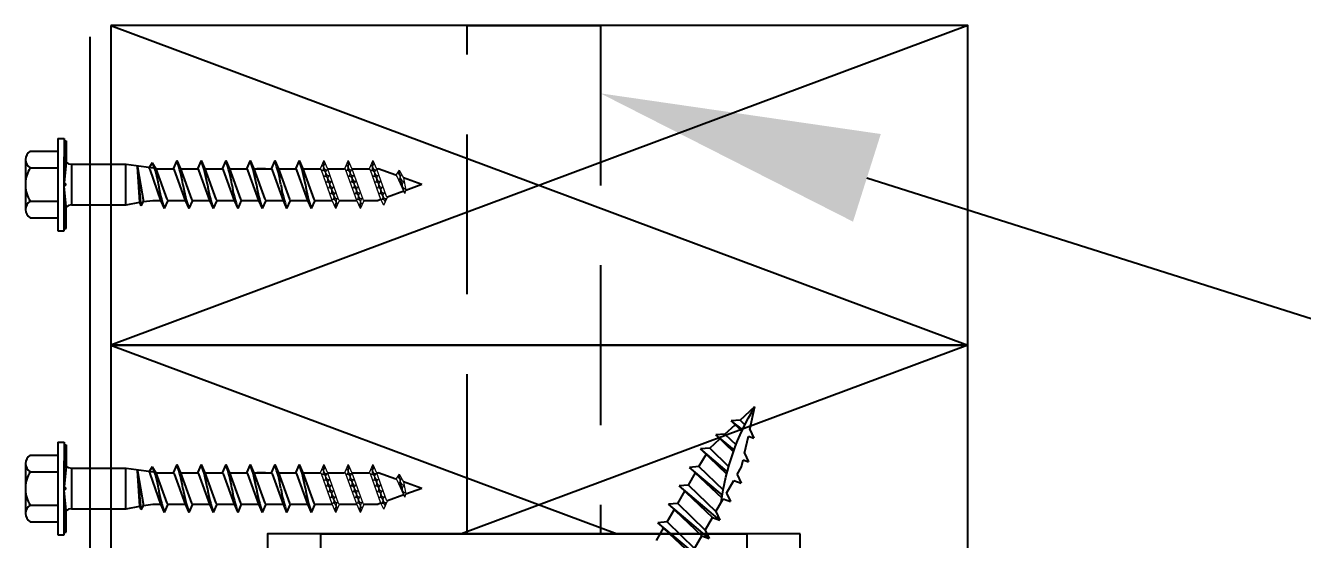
# Model space of a CAD drawing. Header units: inches. Extents: x -2661 to 42767, y -1222 to 9099.
# Drawn here: x 731.3 to 737.29, y 2759.36 to 2761.77 of the extents above; entities that cross this region are included whole.
import ezdxf
from ezdxf import colors
from ezdxf.entities.mleader import LeaderData, LeaderLine
from ezdxf.math import Vec2, Vec3

# ---------------------------------------------------------------- set-up
doc = ezdxf.new("R2010")
doc.units = ezdxf.units.IN
doc.header["$LTSCALE"] = 12
doc.header["$MEASUREMENT"] = 0
doc.linetypes.add('HIDDEN4', pattern=[0.09375, 0.0625, -0.03125])
doc.layers.get('0').update_dxf_attribs({"linetype": 'CONTINUOUS'})
for name, color, linetype in [('S-ANNO-NOTE', 4, 'CONTINUOUS'), ('S-BOLT', 2, 'CONTINUOUS'), ('S-FASTENERS', 2, 'CONTINUOUS'), ('S-SIMPSON', 2, 'CONTINUOUS'), ('S-STEEL', 4, 'CONTINUOUS'), ('S-WOOD', 3, 'CONTINUOUS')]:
    doc.layers.add(name, color=color, linetype=linetype)
doc.styles.add('Arial', font='arial.ttf', dxfattribs={"width": 0.85})

# ---------------------------------------------------------------- blocks, each defined once
blk = doc.blocks.new('SD10112')
for p, q in [((1268.6325, -719.523), (1268.6325, -719.9005)), ((1268.6325, -719.523), (1268.6575, -719.523)), ((1268.6575, -719.523), (1268.6575, -719.599)), ((1268.5184, -719.5757), (1268.6325, -719.5757)), ((1268.6575, -719.533), (1268.6655, -719.533)), ((1268.6655, -719.533), (1268.6655, -719.6194)), ((1268.5, -719.6097), (1268.5, -719.8139)), ((1268.6575, -719.9005), (1268.6575, -719.599)), ((1268.6655, -719.6231), (1268.6575, -719.6151)), ((1268.6655, -719.6231), (1268.6575, -719.6264)), ((1268.6655, -719.6231), (1268.6575, -719.7037)), ((1268.6875, -719.629), (1268.9108, -719.629)), ((1268.6875, -719.629), (1268.6875, -719.7945)), ((1268.9078, -719.629), (1268.9078, -719.7945)), ((1268.9108, -719.629), (1269.0335, -719.6452)), ((1269.0175, -719.6233), (1269.0035, -719.6452)), ((1269.0175, -719.6233), (1269.0324, -719.6473)), ((1269.1175, -719.6138), (1269.1026, -719.6473)), ((1269.1175, -719.6138), (1269.1324, -719.6473)), ((1269.2175, -719.6138), (1269.2026, -719.6473)), ((1269.2175, -719.6138), (1269.2324, -719.6473)), ((1269.3175, -719.6138), (1269.3026, -719.6473)), ((1269.3175, -719.6138), (1269.3324, -719.6473)), ((1269.4175, -719.6138), (1269.4026, -719.6473)), ((1269.4175, -719.6138), (1269.4324, -719.6473)), ((1269.5175, -719.6138), (1269.5026, -719.6473)), ((1269.5175, -719.6138), (1269.5324, -719.6473)), ((1269.6175, -719.6138), (1269.6026, -719.6473)), ((1269.6175, -719.6138), (1269.6324, -719.6473)), ((1268.5184, -719.6437), (1268.6325, -719.6437)), ((1268.966, -719.7833), (1268.9575, -719.6391)), ((1268.9575, -719.6391), (1268.9822, -719.7812)), ((1268.9726, -719.7982), (1268.9575, -719.6391)), ((1269.0526, -719.7763), (1269.0088, -719.6502)), ((1269.0324, -719.6473), (1269.1026, -719.6473)), ((1269.0324, -719.6473), (1269.0771, -719.7713)), ((1269.1526, -719.7763), (1269.1079, -719.6523)), ((1269.1324, -719.6473), (1269.2026, -719.6473)), ((1269.1324, -719.6473), (1269.1771, -719.7713)), ((1269.2526, -719.7763), (1269.2079, -719.6523)), ((1269.2324, -719.6473), (1269.2771, -719.7713)), ((1269.2324, -719.6473), (1269.3026, -719.6473)), ((1269.3526, -719.7763), (1269.3079, -719.6523)), ((1269.3324, -719.6473), (1269.3771, -719.7713)), ((1269.3324, -719.6473), (1269.4026, -719.6473)), ((1269.4526, -719.7763), (1269.4079, -719.6523)), ((1269.4324, -719.6473), (1269.4771, -719.7713)), ((1269.4324, -719.6473), (1269.5026, -719.6473)), ((1269.4791, -719.6473), (1269.444, -719.6473)), ((1269.5526, -719.7763), (1269.5079, -719.6523)), ((1269.5324, -719.6473), (1269.5771, -719.7713)), ((1269.5324, -719.6473), (1269.6026, -719.6473)), ((1269.6526, -719.7763), (1269.6079, -719.6523)), ((1269.6324, -719.6473), (1269.6771, -719.7713)), ((1269.6324, -719.6473), (1269.7026, -719.6473)), ((1269.7324, -719.6473), (1269.8026, -719.6473)), ((1269.8324, -719.6473), (1269.9026, -719.6473)), ((1269.9324, -719.6473), (1269.9403, -719.6473)), ((1270.012, -719.6734), (1269.9403, -719.6473)), ((1270.1175, -719.7118), (1270.043, -719.6847)), ((1268.6655, -719.7117), (1268.6575, -719.7037)), ((1268.6655, -719.7117), (1268.6575, -719.7197)), ((1268.6655, -719.8003), (1268.6575, -719.7197)), ((1270.0445, -719.7383), (1269.9775, -719.7628)), ((1270.1175, -719.7118), (1270.0525, -719.7354)), ((1268.5184, -719.7797), (1268.6325, -719.7797)), ((1268.9108, -719.7945), (1268.9664, -719.7841)), ((1268.9726, -719.7982), (1268.966, -719.7833)), ((1268.9726, -719.7982), (1268.9822, -719.7812)), ((1268.9822, -719.7812), (1269.0194, -719.7763)), ((1269.0194, -719.7763), (1269.0526, -719.7763)), ((1269.0675, -719.8098), (1269.0526, -719.7763)), ((1269.0675, -719.8098), (1269.0824, -719.7763)), ((1269.0824, -719.7763), (1269.1526, -719.7763)), ((1269.1675, -719.8098), (1269.1526, -719.7763)), ((1269.1675, -719.8098), (1269.1824, -719.7763)), ((1269.1824, -719.7763), (1269.2526, -719.7763)), ((1269.2675, -719.8098), (1269.2526, -719.7763)), ((1269.2675, -719.8098), (1269.2824, -719.7763)), ((1269.2824, -719.7763), (1269.3526, -719.7763)), ((1269.3675, -719.8098), (1269.3526, -719.7763)), ((1269.3675, -719.8098), (1269.3824, -719.7763)), ((1269.3824, -719.7763), (1269.4526, -719.7763)), ((1269.4675, -719.8098), (1269.4526, -719.7763)), ((1269.4675, -719.8098), (1269.4824, -719.7763)), ((1269.4824, -719.7763), (1269.5526, -719.7763)), ((1269.5675, -719.8098), (1269.5526, -719.7763)), ((1269.5675, -719.8098), (1269.5824, -719.7763)), ((1269.5824, -719.7763), (1269.6526, -719.7763)), ((1269.6675, -719.8098), (1269.6526, -719.7763)), ((1269.6675, -719.8098), (1269.6824, -719.7763)), ((1269.6824, -719.7763), (1269.7526, -719.7763)), ((1269.7824, -719.7763), (1269.8526, -719.7763)), ((1269.8824, -719.7763), (1269.9403, -719.7763)), ((1269.9511, -719.7723), (1269.9403, -719.7763)), ((1268.6655, -719.8003), (1268.6575, -719.797)), ((1268.6655, -719.8003), (1268.6575, -719.8083)), ((1268.6655, -719.8905), (1268.6655, -719.8041)), ((1268.6875, -719.7945), (1268.9108, -719.7945)), ((1268.5184, -719.8477), (1268.6325, -719.8477)), ((1268.6575, -719.8905), (1268.6655, -719.8905)), ((1268.6325, -719.9005), (1268.6575, -719.9005))]:
    blk.add_line(p, q)
at = {"lineweight": 9}
for p, q in [((1269.7175, -719.6138), (1269.7026, -719.6473)), ((1269.7175, -719.6138), (1269.7168, -719.6383)), ((1269.7175, -719.6138), (1269.7324, -719.6473)), ((1269.8175, -719.6138), (1269.8026, -719.6473)), ((1269.8175, -719.6138), (1269.8168, -719.6383)), ((1269.8175, -719.6138), (1269.8324, -719.6473)), ((1269.9175, -719.6138), (1269.9026, -719.6473)), ((1269.9175, -719.6138), (1269.9168, -719.6383)), ((1269.9175, -719.6138), (1269.9324, -719.6473)), ((1269.7526, -719.7763), (1269.7079, -719.6523)), ((1269.7173, -719.6439), (1269.7201, -719.6498)), ((1269.7648, -719.7738), (1269.7201, -719.6498)), ((1269.7324, -719.6473), (1269.7771, -719.7713)), ((1269.8526, -719.7763), (1269.8079, -719.6523)), ((1269.8173, -719.6439), (1269.8201, -719.6498)), ((1269.8648, -719.7738), (1269.8201, -719.6498)), ((1269.8324, -719.6473), (1269.8771, -719.7713)), ((1269.9511, -719.7723), (1269.9079, -719.6523)), ((1269.9173, -719.6439), (1269.9201, -719.6498)), ((1269.9648, -719.7738), (1269.9201, -719.6498)), ((1269.9324, -719.6473), (1269.9725, -719.7585)), ((1270.0262, -719.653), (1270.012, -719.6734)), ((1270.0445, -719.7383), (1270.0173, -719.6783)), ((1270.0262, -719.653), (1270.043, -719.6847)), ((1270.0299, -719.678), (1270.0262, -719.653)), ((1270.0372, -719.714), (1270.0308, -719.6859)), ((1270.043, -719.6847), (1270.0525, -719.7354)), ((1270.0488, -719.7478), (1270.0372, -719.714)), ((1270.0488, -719.7478), (1270.0445, -719.7383)), ((1270.0488, -719.7478), (1270.0525, -719.7354)), ((1269.7675, -719.8098), (1269.7526, -719.7763)), ((1269.7677, -719.7799), (1269.7648, -719.7738)), ((1269.7675, -719.8098), (1269.7824, -719.7763)), ((1269.7675, -719.8098), (1269.7682, -719.7853)), ((1269.8675, -719.8098), (1269.8526, -719.7763)), ((1269.8677, -719.7799), (1269.8648, -719.7738)), ((1269.8675, -719.8098), (1269.8824, -719.7763)), ((1269.8675, -719.8098), (1269.8682, -719.7853)), ((1269.9625, -719.7963), (1269.9511, -719.7723)), ((1269.9625, -719.7963), (1269.9775, -719.7628)), ((1269.9677, -719.7799), (1269.9648, -719.7738))]:
    blk.add_line(p, q, dxfattribs=at)
for centre, radius, start, end in [((1268.5406, -719.6097), 0.0406, 123.1946, 236.8054), ((1268.6875, -719.599), 0.03, 180, 270), ((1268.7499, -719.7467), 0.2947, 6.8077, 24.7546), ((1268.5974, -719.7986), 0.5519, 9.0541, 19.5679), ((1268.6974, -719.7986), 0.5519, 9.0541, 19.5679), ((1268.7974, -719.7986), 0.5519, 9.0541, 19.5679), ((1268.8974, -719.7986), 0.5519, 9.0541, 19.5679), ((1268.9974, -719.7986), 0.5519, 9.0541, 19.5679), ((1269.0974, -719.7986), 0.5519, 9.0541, 19.5679), ((1268.634, -719.7117), 0.1342, 149.5503, 177.565), ((1269.0011, -719.6531), 0.00826, 20.4567, 72.9978), ((1269.1001, -719.6552), 0.00826, 20.4567, 72.9978), ((1269.2001, -719.6552), 0.00826, 20.4567, 72.9978), ((1269.3001, -719.6552), 0.00826, 20.4567, 72.9978), ((1269.4001, -719.6552), 0.00826, 20.4567, 72.9978), ((1269.5001, -719.6552), 0.00826, 20.4567, 72.9978), ((1269.6001, -719.6552), 0.00826, 20.4567, 72.9978), ((1268.634, -719.7117), 0.1342, 182.4351, 210.4497), ((1269.5875, -719.6249), 0.5519, 189.0541, 199.5679), ((1269.6875, -719.6249), 0.5519, 189.0541, 199.5679), ((1269.7875, -719.6249), 0.5519, 189.0541, 199.5679), ((1269.8875, -719.6249), 0.5519, 189.0541, 199.5679), ((1269.9875, -719.6249), 0.5519, 189.0541, 199.5679), ((1270.0875, -719.6249), 0.5519, 189.0541, 199.5679), ((1270.1875, -719.6249), 0.5519, 189.0541, 199.5679), ((1268.5406, -719.8137), 0.0406, 123.1946, 236.8054), ((1269.0848, -719.7684), 0.00826, 200.4567, 252.9978), ((1269.1848, -719.7684), 0.00826, 200.4567, 252.9978), ((1269.2848, -719.7684), 0.00826, 200.4567, 252.9978), ((1269.3848, -719.7684), 0.00826, 200.4567, 252.9978), ((1269.4848, -719.7684), 0.00826, 200.4567, 252.9978), ((1269.5848, -719.7684), 0.00826, 200.4567, 252.9978), ((1269.6848, -719.7684), 0.00826, 200.4567, 252.9978), ((1268.6875, -719.8245), 0.03, 90, 180)]:
    blk.add_arc(centre, radius, start, end)
for centre, radius, start, end in [((1269.7048, -719.6437), 0.0125, 289.8161, 68.5852), ((1269.7293, -719.6387), 0.0125, 117.0594, 289.8161), ((1269.8048, -719.6437), 0.0125, 289.8161, 68.5852), ((1269.8293, -719.6387), 0.0125, 117.0594, 289.8161), ((1269.9048, -719.6437), 0.0125, 289.8161, 68.5852), ((1269.9293, -719.6387), 0.0125, 117.0594, 289.8161), ((1269.7001, -719.6552), 0.00826, 20.4567, 72.9978), ((1269.7133, -719.6672), 0.0125, 289.8161, 109.8161), ((1269.7217, -719.6908), 0.0125, 289.8161, 109.8161), ((1269.7378, -719.6622), 0.0125, 109.8161, 289.8161), ((1269.7463, -719.6858), 0.0125, 109.8161, 289.8161), ((1269.8001, -719.6552), 0.00826, 20.4567, 72.9978), ((1269.8133, -719.6672), 0.0125, 289.8161, 109.8161), ((1269.8217, -719.6908), 0.0125, 289.8161, 109.8161), ((1269.8378, -719.6622), 0.0125, 109.8161, 289.8161), ((1269.8463, -719.6858), 0.0125, 109.8161, 289.8161), ((1269.9001, -719.6552), 0.00826, 20.4567, 72.9978), ((1269.9133, -719.6672), 0.0125, 289.8161, 109.8161), ((1269.9217, -719.6908), 0.0125, 289.8161, 109.8161), ((1269.9378, -719.6622), 0.0125, 109.8161, 289.8161), ((1269.9463, -719.6858), 0.0125, 109.8161, 289.8161), ((1270.0096, -719.6813), 0.00826, 20.4567, 72.9978), ((1270.0105, -719.6808), 0.0196, 316.0144, 63.9531), ((1270.0481, -719.6809), 0.0181, 138.3225, 262.1252), ((1269.7302, -719.7143), 0.0125, 289.8161, 109.8161), ((1269.7387, -719.7378), 0.0125, 289.8161, 109.8161), ((1269.7547, -719.7093), 0.0125, 109.8161, 289.8161), ((1269.7632, -719.7328), 0.0125, 109.8161, 289.8161), ((1269.8302, -719.7143), 0.0125, 289.8161, 109.8161), ((1269.8387, -719.7378), 0.0125, 289.8161, 109.8161), ((1269.8547, -719.7093), 0.0125, 109.8161, 289.8161), ((1269.8632, -719.7328), 0.0125, 109.8161, 289.8161), ((1269.9302, -719.7143), 0.0125, 289.8161, 109.8161), ((1269.9387, -719.7378), 0.0125, 289.8161, 109.8161), ((1269.9547, -719.7093), 0.0125, 109.8161, 289.8161), ((1269.9632, -719.7328), 0.0125, 109.8161, 289.8161), ((1270.0052, -719.7205), 0.0324, 355.6166, 53.2867), ((1270.055, -719.7132), 0.0172, 122.7574, 258.3), ((1269.7472, -719.7614), 0.0125, 289.8161, 109.8161), ((1269.7557, -719.7849), 0.0125, 297.0594, 109.8161), ((1269.7717, -719.7564), 0.0125, 109.8161, 289.8161), ((1269.7802, -719.7799), 0.0125, 109.8161, 248.5852), ((1269.7848, -719.7684), 0.00826, 200.4567, 252.9978), ((1269.8472, -719.7614), 0.0125, 289.8161, 109.8161), ((1269.8557, -719.7849), 0.0125, 297.0594, 109.8161), ((1269.8717, -719.7564), 0.0125, 109.8161, 289.8161), ((1269.8802, -719.7799), 0.0125, 109.8161, 248.5852), ((1269.8848, -719.7684), 0.00826, 200.4567, 252.9978), ((1269.9472, -719.7614), 0.0125, 290.2013, 109.8161), ((1269.9557, -719.7849), 0.0125, 5.302, 109.4306), ((1269.9717, -719.7564), 0.0125, 109.8161, 285.0194), ((1269.9802, -719.7799), 0.0125, 115.0348, 196.9652), ((1269.9799, -719.7549), 0.00826, 205.917, 252.9978)]:
    blk.add_arc(centre, radius, start, end, dxfattribs=at)
blk = doc.blocks.new('*U1811')
for p, q in [((-0.4393, 0.5402), (0.4402, 0.5402)), ((-0.3056, 0.5983), (-0.3177, 0.5776)), ((-0.3177, 0.5776), (-0.2957, 0.5402)), ((0.2539, 0.5983), (-0.3056, 0.5983)), ((0.0039, 0.5402), (0.1455, 0.5983)), ((0.2539, 0.5983), (0.288, 0.5402)), ((-0.5862, 0.4621), (-0.5862, 0.1875)), ((-0.293, 0.4621), (-0.293, 0.1875)), ((0.2934, 0.4621), (0.2934, 0.1875)), ((0.5866, 0.4621), (0.5866, 0.1875)), ((-0.5862, 0.1875), (-0.5273, 0.1875)), ((-0.5273, 0.1875), (0.5273, 0.1875)), ((0.5273, 0.1875), (0.5866, 0.1875))]:
    blk.add_line(p, q)
blk.add_lwpolyline([(-1, 0.1875), (1, 0.1875), (1, 0), (-1, 0)], close=True)
at = {"linetype": 'ByBlock'}
blk.add_lwpolyline([(-0.3125, -2.3862), (-0.3125, 0), (0.3125, 0), (0.3125, -2.3862)], close=True, dxfattribs=at)
for centre, radius, start, end in [((-0.4396, 0.3636), 0.1766, 33.89006, 146.10994), ((0.0002, -0.049), 0.5892, 60.15828, 119.84172), ((0.44, 0.3636), 0.1766, 33.89006, 146.10994)]:
    blk.add_arc(centre, radius, start, end)
blk = doc.blocks.new('SDS.25X6-f')
at = {"layer": 'S-SIMPSON', "color": 1}
for p, q in [((-0.123, -5.2997), (0.087, -5.25)), ((0.123, -5.2563), (-0.123, -5.2997)), ((-0.087, -5.2249), (-0.087, -5.2912)), ((-0.087, -5.3249), (-0.123, -5.2997)), ((-0.087, -5.3249), (0.087, -5.2816)), ((-0.087, -5.3249), (-0.087, -5.3912)), ((0.087, -5.2816), (0.087, -5.35)), ((-0.123, -5.3997), (0.087, -5.35)), ((0.123, -5.3563), (-0.123, -5.3997)), ((-0.087, -5.4249), (0.087, -5.3816)), ((0.087, -5.35), (0.123, -5.3563)), ((0.087, -5.3816), (0.123, -5.3563)), ((0.087, -5.3816), (0.087, -5.45)), ((-0.087, -5.4249), (-0.123, -5.3997)), ((-0.123, -5.4997), (0.087, -5.45)), ((-0.087, -5.4249), (-0.087, -5.4912)), ((0.087, -5.45), (0.123, -5.4563)), ((0.123, -5.4563), (-0.123, -5.4997)), ((-0.087, -5.5249), (-0.123, -5.4997)), ((-0.087, -5.5249), (0.087, -5.4816)), ((0.087, -5.4816), (0.123, -5.4563)), ((0.087, -5.4816), (0.087, -5.55)), ((-0.123, -5.5997), (0.0787, -5.552)), ((0.0737, -5.565), (-0.123, -5.5997)), ((-0.087, -5.5249), (-0.087, -5.5912)), ((0.087, -5.55), (0.123, -5.5563)), ((0.087, -5.5816), (0.123, -5.5563)), ((-0.087, -5.6249), (-0.123, -5.5997)), ((-0.087, -5.6249), (0.0658, -5.5869)), ((-0.087, -5.6249), (-0.087, -5.6912)), ((0.087, -5.5816), (0.087, -5.65)), ((-0.1227, -5.6997), (0.0425, -5.6605)), ((0.0396, -5.6711), (-0.1227, -5.6997)), ((-0.0867, -5.7249), (0.0334, -5.6949)), ((0.087, -5.65), (0.123, -5.6563)), ((0.087, -5.6816), (0.123, -5.6563)), ((0.087, -5.6816), (0.087, -5.7241)), ((-0.0867, -5.7249), (-0.1227, -5.6997)), ((-0.0867, -5.7249), (-0.0673, -5.7865)), ((0.087, -5.7241), (0.0768, -5.7566)), ((-0.0931, -5.7926), (0.0182, -5.7663)), ((0.0166, -5.7751), (-0.0931, -5.7926)), ((-0.0575, -5.8176), (-0.0931, -5.7926)), ((-0.0575, -5.8176), (0.0126, -5.8001)), ((0.0673, -5.7865), (0.0425, -5.8651)), ((0.0673, -5.7865), (0.1033, -5.7613)), ((0.0768, -5.7566), (0.1033, -5.7613)), ((-0.0635, -5.8856), (0.0043, -5.8696)), ((-0.0575, -5.8176), (-0.038, -5.8796)), ((0.0331, -5.895), (0.0691, -5.8698)), ((0.0425, -5.8651), (0.0691, -5.8698)), ((0.0036, -5.8774), (-0.0635, -5.8856)), ((-0.0283, -5.9103), (-0.0635, -5.8856)), ((-0.0283, -5.9103), (0.0018, -5.9028)), ((-0.0283, -5.9103), (0, -6)), ((0.0331, -5.895), (0, -6))]:
    blk.add_line(p, q, dxfattribs=at)
blk.add_arc((1.1585, -5.9726), 1.1588, 157.61471, 181.35638, dxfattribs=at)
blk = doc.blocks.new('*U1812')
at = {"layer": 'S-FASTENERS'}
blk.add_blockref('SDS.25X6-f', (0, 0), dxfattribs=at)
blk = doc.blocks.new('STRONG WALL TO STEEL BEAM')
at = {"layer": 'S-BOLT'}
blk.add_lwpolyline([(1.2242, -2.3862), (-1.2758, -2.3862), (-1.2758, -3), (1.2242, -3)], close=True, dxfattribs=at)
at = {"layer": 'S-STEEL'}
blk.add_lwpolyline([(-2.1099, -6.8281), (-2.1099, -0.0531)], dxfattribs=at)
at = {"layer": 'S-WOOD', "color": 2}
for p, q in [((-2.0125, 0), (2.0125, -1.5)), ((2.0125, 0), (-2.0125, -1.5)), ((-2.0125, -1.5), (0.3655, -2.3862)), ((2.0125, -1.5), (-0.3655, -2.3862))]:
    blk.add_line(p, q, dxfattribs=at)
at = {"layer": 'S-WOOD'}
for points in [[(-2.0125, 0), (-2.0125, -1.5), (2.0125, -1.5), (2.0125, 0)], [(-2.0125, -1.5), (-2.0125, -3), (2.0125, -3), (2.0125, -1.5)]]:
    blk.add_lwpolyline(points, close=True, dxfattribs=at)
at = {"layer": 'S-BOLT', "linetype": 'HIDDEN4', "rotation": 180}
blk.add_blockref('*U1811', (-0.0258, -2.3862), dxfattribs=at)
at = {"layer": 'S-SIMPSON', "xscale": 1.15, "yscale": 1.15, "zscale": 1.15}
for p in [(-1461.1877, 826.922), (-1461.1877, 825.4957)]:
    blk.add_blockref('SD10112', p, dxfattribs=at)
at = {"layer": 'S-SIMPSON', "xscale": -0.9999999999999994, "rotation": 150}
blk.add_blockref('*U1812', (-1.9877, -6.9849), dxfattribs=at)
at = {"layer": 'S-ANNO-NOTE'}
ml = blk.add_multileader_mtext('Standard', dxfattribs=at)
ml.set_content('\\A1;FASTEN TOP PLATE TO STEEL BEAM w/ ({\\C221;##}) {\\H0.7x;\\S5#8;}"%%C WELDED STUDS  {\\C221;(OR \\H0.7x;\\S5#8;\\H1.42857x;"%%C  WELDED STUDS @16"O.C.)}\\PEQUALLY SPACED ON TOP PLATE', color=4, style='Arial')
ml.set_leader_properties(color=2)
ml.build(insert=Vec2(0, 0))
ml.multileader.update_dxf_attribs({"dogleg_length": 0.36, "arrow_head_size": 1.3125, "scale": 12})
ctx = ml.context
ctx.base_point, ctx.scale, ctx.char_height, ctx.arrow_head_size, ctx.landing_gap_size, ctx.plane_origin = Vec3(11.6395, -3.4404), 12, 1.125, 1.3125, 1.08, Vec3(11.8888, 296.2295)
notes = []
notes.append((ctx, [(0, (1, 1, 0), (10.1395, -3.4404), (1, 0), 1.5, [(1, [(0.2867, -0.3183)], 0, [])])]))
ctx.mtext.insert, ctx.mtext.width, ctx.mtext.flow_direction = Vec3(12.7195, -2.8341), 23.503516, 5
for ctx, leaders in notes:
    for number, flags, end, landing, length, lines in leaders:
        leader = LeaderData()
        leader.index, (leader.has_last_leader_line, leader.has_dogleg_vector, leader.attachment_direction) = number, flags
        leader.last_leader_point, leader.dogleg_vector, leader.dogleg_length = Vec3(end), Vec3(landing), length
        for number, points, colour, breaks in lines:
            line = LeaderLine()
            line.index, line.vertices, line.color, line.breaks = number, Vec3.list(points), colors.encode_raw_color(colour), breaks
            leader.lines.append(line)
        ctx.leaders.append(leader)

msp = doc.modelspace()

# ---------------------------------------------------------------- block references
at = {"layer": 'S-ANNO-NOTE'}
msp.add_blockref('STRONG WALL TO STEEL BEAM', (733.70792, 2761.7735), dxfattribs=at)

doc.saveas('drawing.dxf')
